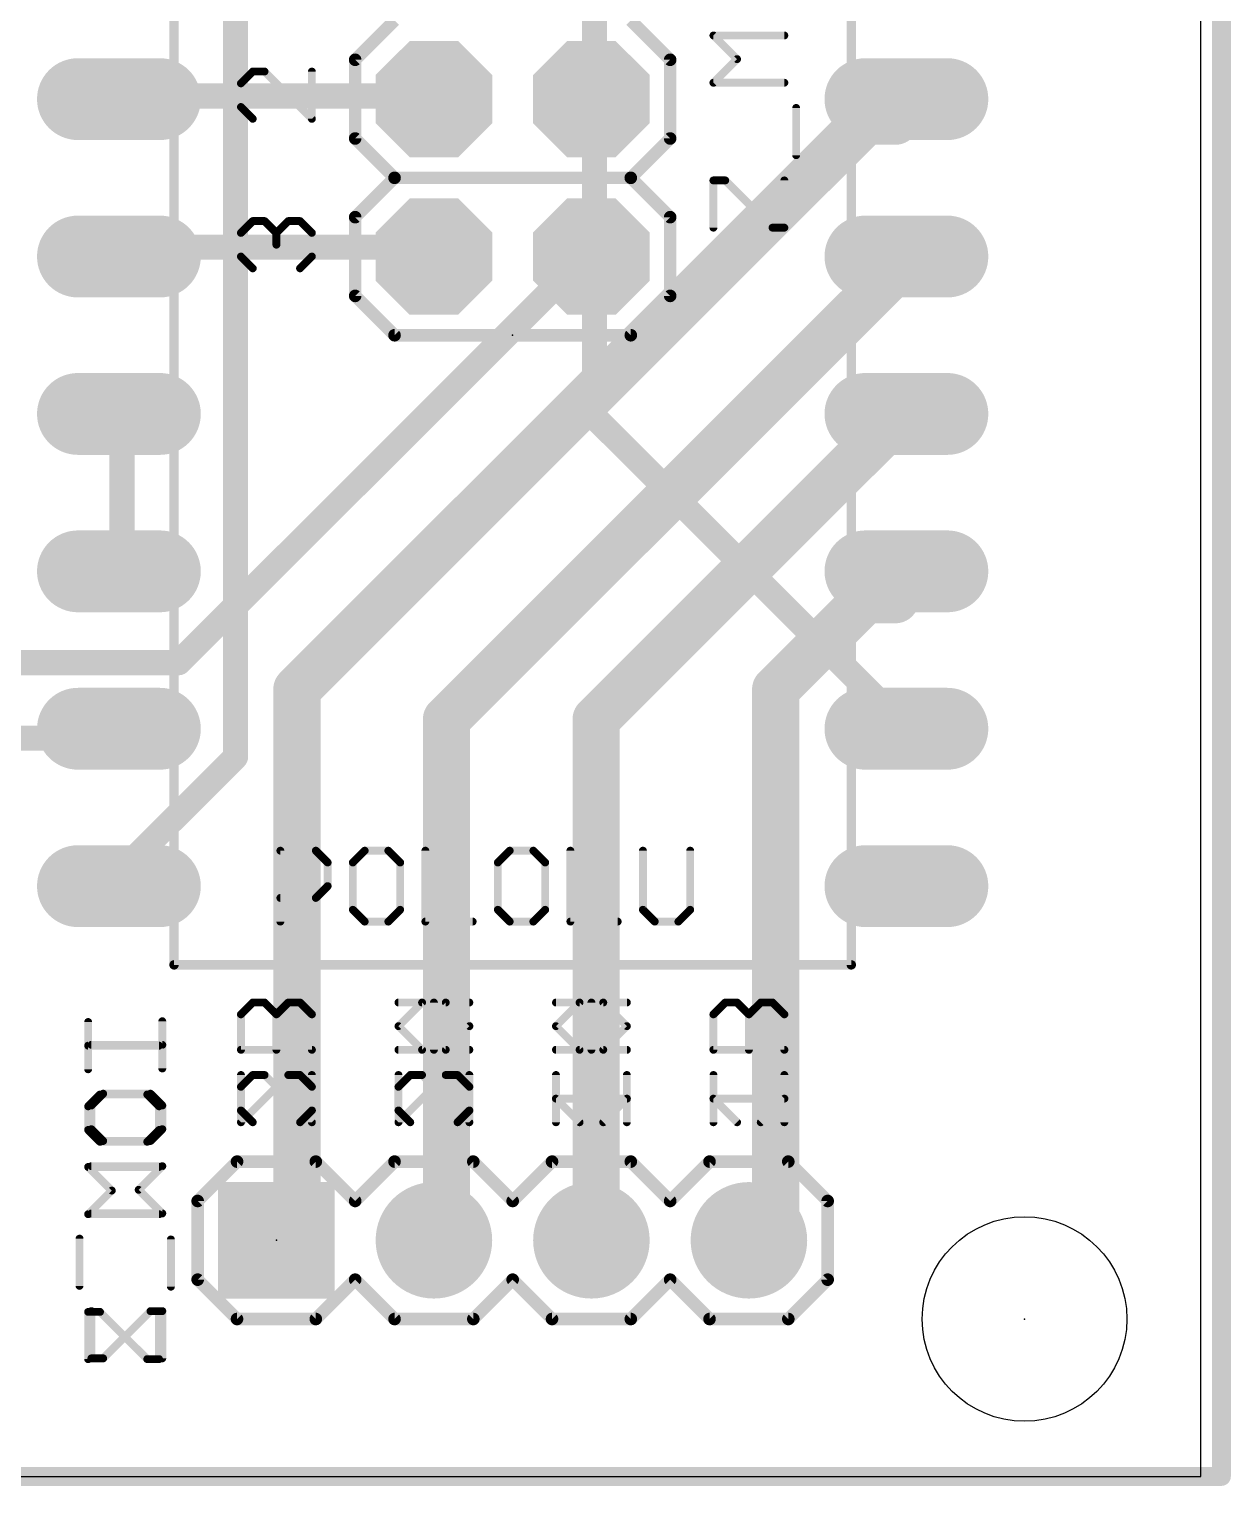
# Model space of a CAD drawing. Extents: x -3 to 97, y 0 to 38.
# Drawn here: x 77.93 to 97.31, y -0.15 to 23.35 of the extents above; entities that cross this region are included whole.
import ezdxf

# ---------------------------------------------------------------- set-up
doc = ezdxf.new("R2010")
doc.units = 0
for name, color, linetype in [('1', 14, 'CONTINUOUS'), ('16', 174, 'CONTINUOUS'), ('17', 94, 'CONTINUOUS'), ('20', 178, 'CONTINUOUS'), ('21', 251, 'CONTINUOUS'), ('22', 251, 'CONTINUOUS'), ('23', 178, 'CONTINUOUS'), ('25', 251, 'CONTINUOUS'), ('26', 251, 'CONTINUOUS')]:
    doc.layers.add(name, color=color, linetype=linetype)

# ---------------------------------------------------------------- blocks, each defined once
blk = doc.blocks.new('LONGP100')
at = {"const_width": 1}
blk.add_lwpolyline([(-0.5, 0), (0.5, 0)], dxfattribs=at)
at = {"const_width": 0.5}
for points in [[(-0.5, 0.25, 1), (-0.5, -0.25)], [(0.5, -0.25, 1), (0.5, 0.25)]]:
    blk.add_lwpolyline(points, format="xyb", dxfattribs=at)
blk = doc.blocks.new('SQUAREP')
blk.add_solid([(-0.5, -0.5), (0.5, -0.5), (-0.5, 0.5), (0.5, 0.5)])
blk = doc.blocks.new('ROUNDP')
at = {"const_width": 0.5}
blk.add_lwpolyline([(0, -0.25, 1), (0, 0.25, 1), (0, -0.25)], format="xyb", dxfattribs=at)
blk = doc.blocks.new('OCTAGONP')
at = {"const_width": 0.5}
blk.add_lwpolyline([(-0.25, -0.1036), (-0.25, 0.1036), (-0.1036, 0.25), (0.1036, 0.25), (0.25, 0.1036), (0.25, -0.1036), (0.1036, -0.25), (-0.1036, -0.25), (-0.25, -0.1036), (-0.25, 0.1036)], dxfattribs=at)

msp = doc.modelspace()

# ---------------------------------------------------------------- linework, layer by layer
at = {"layer": '1'}
for points, const_width in [([(97.155, 37.465), (97.155, 0)], 0.3048), ([(81.2546, 27.7622), (81.2546, 11.6078)], 0.4064), ([(87.0458, 22.2758), (87.0458, 24.7142)], 0.4064), ([(87.0458, 22.2758), (86.995, 22.225)], 0.4064), ([(87.0458, 21.971), (86.995, 22.225)], 0.4064), ([(87.0458, 19.8374), (87.0458, 21.971)], 0.4064), ([(87.0458, 19.8374), (86.995, 19.685)], 0.4064), ([(86.741, 19.5326), (86.995, 19.685)], 0.4064), ([(87.0458, 19.5326), (86.995, 19.685)], 0.4064), ([(87.0458, 19.5326), (87.0458, 17.0942)], 0.4064), ([(87.0458, 17.0942), (92.075, 12.065)], 0.4064), ([(79.121, 11.9126), (79.375, 12.065)], 0.4064), ([(77.597, 11.9126), (79.121, 11.9126)], 0.4064), ([(81.2546, 11.6078), (79.4258, 9.779)], 0.4064), ([(79.4258, 9.779), (79.375, 9.525)], 0.4064), ([(97.155, 0), (0, 0)], 0.3048)]:
    msp.add_lwpolyline(points, dxfattribs=dict(at, const_width=const_width))
for points, const_width in [([(87.0946, 22.2449, 1), (86.8954, 22.2051)], 0.2032), ([(86.9232, 22.2968, 1), (87.0668, 22.1532)], 0.2032), ([(86.9442, 22.2758, 1), (87.1474, 22.2758)], 0.2032), ([(87.1176, 22.204, 1), (86.974, 22.3476)], 0.2032), ([(87.1474, 21.971, 1), (86.9442, 21.971)], 0.2032), ([(86.9462, 21.9511, 1), (87.1454, 21.9909)], 0.2032), ([(87.1422, 19.8053, 1), (86.9494, 19.8695)], 0.2032), ([(87.0914, 19.7171, 1), (86.8986, 19.6529)], 0.2032), ([(86.8986, 19.7171, 1), (87.0914, 19.6529)], 0.2032), ([(87.0473, 19.5979, 1), (86.9427, 19.7721)], 0.2032), ([(86.9442, 19.8374, 1), (87.1474, 19.8374)], 0.2032), ([(86.6887, 19.6197, 1), (86.7933, 19.4455)], 0.2032), ([(87.1474, 19.5326, 1), (86.9442, 19.5326)], 0.2032), ([(86.9494, 19.5005, 1), (87.1422, 19.5647)], 0.2032), ([(86.9442, 17.0942, 1), (87.1474, 17.0942)], 0.2032), ([(87.1176, 17.166, 1), (86.974, 17.0224)], 0.2032), ([(79.4273, 11.9779, 1), (79.3227, 12.1521)], 0.2032), ([(92.0032, 11.9932, 1), (92.1468, 12.1368)], 0.2032), ([(79.0687, 11.9997, 1), (79.1733, 11.8255)], 0.2032), ([(79.121, 11.811, 1), (79.121, 12.0142)], 0.2032), ([(81.3264, 11.536, 1), (81.1828, 11.6796)], 0.2032), ([(81.153, 11.6078, 1), (81.3562, 11.6078)], 0.2032), ([(79.354, 9.8508, 1), (79.4976, 9.7072)], 0.2032), ([(79.5254, 9.7591, 1), (79.3262, 9.7989)], 0.2032), ([(79.2754, 9.5449, 1), (79.4746, 9.5051)], 0.2032), ([(97.0788, 0, 1), (97.2312, 0)], 0.1524), ([(97.155, -0.0762, 1), (97.155, 0.0762)], 0.1524)]:
    msp.add_lwpolyline(points, format="xyb", dxfattribs=dict(at, const_width=const_width))
at = {"layer": '16'}
for points, const_width in [([(97.155, 36.83), (97.155, 0)], 0.3048), ([(91.8972, 21.8694), (92.075, 22.225)], 0.762), ([(79.4258, 22.2758), (79.375, 22.225)], 0.4064), ([(84.3026, 22.2758), (79.4258, 22.2758)], 0.4064), ([(84.3026, 22.2758), (84.455, 22.225)], 0.4064), ([(82.2452, 12.7), (91.4146, 21.8694)], 0.762), ([(91.4146, 21.8694), (91.8972, 21.8694)], 0.762), ([(79.4258, 19.8374), (79.375, 19.685)], 0.4064), ([(84.3026, 19.8374), (79.4258, 19.8374)], 0.4064), ([(84.3026, 19.8374), (84.455, 19.685)], 0.4064), ([(91.8972, 19.4564), (92.075, 19.685)], 0.762), ([(84.6582, 12.2174), (91.8972, 19.4564)], 0.762), ([(86.741, 19.5326), (86.995, 19.685)], 0.4064), ([(80.3402, 13.1318), (86.741, 19.5326)], 0.4064), ([(87.0712, 12.2174), (91.8972, 17.0434)], 0.762), ([(91.8972, 17.0434), (92.075, 17.145)], 0.762), ([(79.4258, 17.0942), (79.375, 17.145)], 0.4064), ([(79.4258, 17.0942), (79.4258, 14.6558)], 0.4064), ([(79.4258, 14.6558), (79.375, 14.605)], 0.4064), ([(91.8972, 14.1478), (92.075, 14.605)], 0.762), ([(89.9668, 12.7), (91.4146, 14.1478)], 0.762), ([(91.4146, 14.1478), (91.8972, 14.1478)], 0.762), ([(76.6826, 13.1318), (80.3402, 13.1318)], 0.4064), ([(82.2452, 3.8608), (82.2452, 12.7)], 0.762), ([(89.9668, 3.8608), (89.9668, 12.7)], 0.762), ([(84.6582, 3.8608), (84.6582, 12.2174)], 0.762), ([(87.0712, 3.8608), (87.0712, 12.2174)], 0.762), ([(82.2452, 3.8608), (81.915, 3.81)], 0.762), ([(84.6582, 3.8608), (84.455, 3.81)], 0.762), ([(87.0712, 3.8608), (86.995, 3.81)], 0.762), ([(89.9668, 3.8608), (89.535, 3.81)], 0.762), ([(97.155, 0), (0, 0)], 0.3048)]:
    msp.add_lwpolyline(points, dxfattribs=dict(at, const_width=const_width))
for points, const_width in [([(92.2454, 22.1398, 1), (91.9046, 22.3102)], 0.381), ([(79.3032, 22.2968, 1), (79.4468, 22.1532)], 0.2032), ([(79.4258, 22.3774, 1), (79.4258, 22.1742)], 0.2032), ([(79.4976, 22.204, 1), (79.354, 22.3476)], 0.2032), ([(84.3347, 22.3722, 1), (84.2705, 22.1794)], 0.2032), ([(84.3026, 22.1742, 1), (84.3026, 22.3774)], 0.2032), ([(84.4229, 22.1286, 1), (84.4871, 22.3214)], 0.2032), ([(91.4146, 22.0599, 1), (91.4146, 21.6789)], 0.381), ([(91.5493, 21.7347, 1), (91.2799, 22.0041)], 0.381), ([(91.7268, 21.9546, 1), (92.0676, 21.7842)], 0.381), ([(91.8972, 21.6789, 1), (91.8972, 22.0599)], 0.381), ([(79.4258, 19.939, 1), (79.4258, 19.7358)], 0.2032), ([(79.5222, 19.8053, 1), (79.3294, 19.8695)], 0.2032), ([(84.3744, 19.9092, 1), (84.2308, 19.7656)], 0.2032), ([(84.3026, 19.7358, 1), (84.3026, 19.939)], 0.2032), ([(92.2254, 19.568, 1), (91.9246, 19.802)], 0.381), ([(79.2786, 19.7171, 1), (79.4714, 19.6529)], 0.2032), ([(84.3832, 19.6132, 1), (84.5268, 19.7568)], 0.2032), ([(87.0473, 19.5979, 1), (86.9427, 19.7721)], 0.2032), ([(91.7468, 19.5734, 1), (92.0476, 19.3394)], 0.381), ([(92.0319, 19.3217, 1), (91.7625, 19.5911)], 0.381), ([(86.6887, 19.6197, 1), (86.7933, 19.4455)], 0.2032), ([(86.8128, 19.4608, 1), (86.6692, 19.6044)], 0.2032), ([(91.8027, 17.2088, 1), (91.9917, 16.878)], 0.381), ([(92.0319, 16.9087, 1), (91.7625, 17.1781)], 0.381), ([(92.1695, 16.9796, 1), (91.9805, 17.3104)], 0.381), ([(79.4468, 17.2168, 1), (79.3032, 17.0732)], 0.2032), ([(79.5274, 17.0942, 1), (79.3242, 17.0942)], 0.2032), ([(79.354, 17.0224, 1), (79.4976, 17.166)], 0.2032), ([(79.4976, 14.584, 1), (79.354, 14.7276)], 0.2032), ([(92.2525, 14.536, 1), (91.8975, 14.674)], 0.381), ([(79.3032, 14.6768, 1), (79.4468, 14.5332)], 0.2032), ([(79.3242, 14.6558, 1), (79.5274, 14.6558)], 0.2032), ([(91.4146, 14.3383, 1), (91.4146, 13.9573)], 0.381), ([(91.5493, 14.0131, 1), (91.2799, 14.2825)], 0.381), ([(91.7197, 14.2168, 1), (92.0747, 14.0788)], 0.381), ([(91.8972, 13.9573, 1), (91.8972, 14.3383)], 0.381), ([(80.2684, 13.2036, 1), (80.412, 13.06)], 0.2032), ([(80.3402, 13.0302, 1), (80.3402, 13.2334)], 0.2032), ([(82.4357, 12.7, 1), (82.0547, 12.7)], 0.381), ([(82.1105, 12.8347, 1), (82.3799, 12.5653)], 0.381), ([(90.1573, 12.7, 1), (89.7763, 12.7)], 0.381), ([(89.8321, 12.8347, 1), (90.1015, 12.5653)], 0.381), ([(84.8487, 12.2174, 1), (84.4677, 12.2174)], 0.381), ([(84.5235, 12.3521, 1), (84.7929, 12.0827)], 0.381), ([(87.2617, 12.2174, 1), (86.8807, 12.2174)], 0.381), ([(86.9365, 12.3521, 1), (87.2059, 12.0827)], 0.381), ([(82.2742, 3.6725, 1), (82.2162, 4.0491)], 0.381), ([(84.7044, 3.676, 1), (84.612, 4.0456)], 0.381), ([(87.1769, 3.7023, 1), (86.9655, 4.0193)], 0.381), ([(89.9891, 3.6716, 1), (89.9445, 4.05)], 0.381), ([(81.886, 3.9983, 1), (81.944, 3.6217)], 0.381), ([(82.0547, 3.8608, 1), (82.4357, 3.8608)], 0.381), ([(84.4088, 3.9948, 1), (84.5012, 3.6252)], 0.381), ([(84.4677, 3.8608, 1), (84.8487, 3.8608)], 0.381), ([(86.8893, 3.9685, 1), (87.1007, 3.6515)], 0.381), ([(86.8807, 3.8608, 1), (87.2617, 3.8608)], 0.381), ([(89.5127, 3.9992, 1), (89.5573, 3.6208)], 0.381), ([(89.7763, 3.8608, 1), (90.1573, 3.8608)], 0.381), ([(97.0788, 0, 1), (97.2312, 0)], 0.1524), ([(97.155, -0.0762, 1), (97.155, 0.0762)], 0.1524)]:
    msp.add_lwpolyline(points, format="xyb", dxfattribs=dict(at, const_width=const_width))
at = {"layer": '20'}
for p, q in [((96.825, 0), (96.825, 36.82)), ((0, 0), (96.825, 0))]:
    msp.add_line(p, q, dxfattribs=at)
msp.add_circle((93.98, 2.54), 1.651, dxfattribs=at)
at = {"layer": '21'}
for points, const_width in [([(80.264, 28.575), (80.264, 8.255)], 0.1524), ([(91.186, 8.255), (91.186, 28.575)], 0.1524), ([(91.186, 8.255), (80.264, 8.255)], 0.1524), ([(81.28, 5.08), (80.645, 4.445)], 0.2032), ([(81.28, 5.08), (82.55, 5.08)], 0.2032), ([(82.55, 5.08), (83.185, 4.445)], 0.2032), ([(83.185, 4.445), (83.82, 5.08)], 0.2032), ([(83.82, 5.08), (85.09, 5.08)], 0.2032), ([(85.09, 5.08), (85.725, 4.445)], 0.2032), ([(85.725, 4.445), (86.36, 5.08)], 0.2032), ([(86.36, 5.08), (87.63, 5.08)], 0.2032), ([(87.63, 5.08), (88.265, 4.445)], 0.2032), ([(88.9, 5.08), (88.265, 4.445)], 0.2032), ([(88.9, 5.08), (90.17, 5.08)], 0.2032), ([(90.17, 5.08), (90.805, 4.445)], 0.2032), ([(80.645, 4.445), (80.645, 3.175)], 0.2032), ([(90.805, 4.445), (90.805, 3.175)], 0.2032), ([(80.645, 3.175), (81.28, 2.54)], 0.2032), ([(83.185, 3.175), (82.55, 2.54)], 0.2032), ([(83.82, 2.54), (83.185, 3.175)], 0.2032), ([(85.725, 3.175), (85.09, 2.54)], 0.2032), ([(86.36, 2.54), (85.725, 3.175)], 0.2032), ([(88.265, 3.175), (87.63, 2.54)], 0.2032), ([(88.265, 3.175), (88.9, 2.54)], 0.2032), ([(90.805, 3.175), (90.17, 2.54)], 0.2032), ([(82.55, 2.54), (81.28, 2.54)], 0.2032), ([(85.09, 2.54), (83.82, 2.54)], 0.2032), ([(87.63, 2.54), (86.36, 2.54)], 0.2032), ([(90.17, 2.54), (88.9, 2.54)], 0.2032)]:
    msp.add_lwpolyline(points, dxfattribs=dict(at, const_width=const_width))
for points, const_width in [([(80.264, 8.2931, 1), (80.264, 8.2169)], 0.0762), ([(80.2259, 8.255, 1), (80.3021, 8.255)], 0.0762), ([(91.1479, 8.255, 1), (91.2241, 8.255)], 0.0762), ([(91.186, 8.2169, 1), (91.186, 8.2931)], 0.0762), ([(81.28, 5.1308, 1), (81.28, 5.0292)], 0.1016), ([(81.3159, 5.0441, 1), (81.2441, 5.1159)], 0.1016), ([(82.5859, 5.1159, 1), (82.5141, 5.0441)], 0.1016), ([(82.55, 5.0292, 1), (82.55, 5.1308)], 0.1016), ([(83.82, 5.1308, 1), (83.82, 5.0292)], 0.1016), ([(83.8559, 5.0441, 1), (83.7841, 5.1159)], 0.1016), ([(85.1259, 5.1159, 1), (85.0541, 5.0441)], 0.1016), ([(85.09, 5.0292, 1), (85.09, 5.1308)], 0.1016), ([(86.36, 5.1308, 1), (86.36, 5.0292)], 0.1016), ([(86.3959, 5.0441, 1), (86.3241, 5.1159)], 0.1016), ([(87.6659, 5.1159, 1), (87.5941, 5.0441)], 0.1016), ([(87.63, 5.0292, 1), (87.63, 5.1308)], 0.1016), ([(88.9, 5.1308, 1), (88.9, 5.0292)], 0.1016), ([(88.9359, 5.0441, 1), (88.8641, 5.1159)], 0.1016), ([(90.2059, 5.1159, 1), (90.1341, 5.0441)], 0.1016), ([(90.17, 5.0292, 1), (90.17, 5.1308)], 0.1016), ([(80.6958, 4.445, 1), (80.5942, 4.445)], 0.1016), ([(80.6091, 4.4809, 1), (80.6809, 4.4091)], 0.1016), ([(83.1491, 4.4809, 1), (83.2209, 4.4091)], 0.1016), ([(83.1491, 4.4091, 1), (83.2209, 4.4809)], 0.1016), ([(85.6891, 4.4809, 1), (85.7609, 4.4091)], 0.1016), ([(85.6891, 4.4091, 1), (85.7609, 4.4809)], 0.1016), ([(88.2291, 4.4809, 1), (88.3009, 4.4091)], 0.1016), ([(88.2291, 4.4091, 1), (88.3009, 4.4809)], 0.1016), ([(90.8558, 4.445, 1), (90.7542, 4.445)], 0.1016), ([(90.7691, 4.4091, 1), (90.8409, 4.4809)], 0.1016), ([(80.6809, 3.2109, 1), (80.6091, 3.1391)], 0.1016), ([(80.5942, 3.175, 1), (80.6958, 3.175)], 0.1016), ([(83.2209, 3.2109, 1), (83.1491, 3.1391)], 0.1016), ([(83.2209, 3.1391, 1), (83.1491, 3.2109)], 0.1016), ([(85.7609, 3.2109, 1), (85.6891, 3.1391)], 0.1016), ([(85.7609, 3.1391, 1), (85.6891, 3.2109)], 0.1016), ([(88.3009, 3.2109, 1), (88.2291, 3.1391)], 0.1016), ([(88.3009, 3.1391, 1), (88.2291, 3.2109)], 0.1016), ([(90.7542, 3.175, 1), (90.8558, 3.175)], 0.1016), ([(90.8409, 3.1391, 1), (90.7691, 3.2109)], 0.1016), ([(81.28, 2.5908, 1), (81.28, 2.4892)], 0.1016), ([(81.2441, 2.5041, 1), (81.3159, 2.5759)], 0.1016), ([(82.5141, 2.5759, 1), (82.5859, 2.5041)], 0.1016), ([(82.55, 2.4892, 1), (82.55, 2.5908)], 0.1016), ([(83.82, 2.5908, 1), (83.82, 2.4892)], 0.1016), ([(83.7841, 2.5041, 1), (83.8559, 2.5759)], 0.1016), ([(85.0541, 2.5759, 1), (85.1259, 2.5041)], 0.1016), ([(85.09, 2.4892, 1), (85.09, 2.5908)], 0.1016), ([(86.36, 2.5908, 1), (86.36, 2.4892)], 0.1016), ([(86.3241, 2.5041, 1), (86.3959, 2.5759)], 0.1016), ([(87.5941, 2.5759, 1), (87.6659, 2.5041)], 0.1016), ([(87.63, 2.4892, 1), (87.63, 2.5908)], 0.1016), ([(88.9, 2.5908, 1), (88.9, 2.4892)], 0.1016), ([(88.8641, 2.5041, 1), (88.9359, 2.5759)], 0.1016), ([(90.1341, 2.5759, 1), (90.2059, 2.5041)], 0.1016), ([(90.17, 2.4892, 1), (90.17, 2.5908)], 0.1016)]:
    msp.add_lwpolyline(points, format="xyb", dxfattribs=dict(at, const_width=const_width))
at = {"layer": '22', "const_width": 0.2032}
for points in [[(83.82, 23.495), (83.185, 22.86)], [(87.63, 23.495), (88.265, 22.86)], [(83.185, 22.86), (83.185, 21.59)], [(88.265, 22.86), (88.265, 21.59)], [(83.185, 21.59), (83.82, 20.955)], [(88.265, 21.59), (87.63, 20.955)], [(83.82, 20.955), (83.185, 20.32)], [(83.82, 20.955), (87.63, 20.955)], [(87.63, 20.955), (88.265, 20.32)], [(83.185, 20.32), (83.185, 19.05)], [(88.265, 20.32), (88.265, 19.05)], [(83.185, 19.05), (83.82, 18.415)], [(88.265, 19.05), (87.63, 18.415)], [(83.82, 18.415), (87.63, 18.415)]]:
    msp.add_lwpolyline(points, dxfattribs=at)
at = {"layer": '22', "const_width": 0.1016}
for points in [[(83.2358, 22.86, 1), (83.1342, 22.86)], [(83.1491, 22.8959, 1), (83.2209, 22.8241)], [(88.3158, 22.86, 1), (88.2142, 22.86)], [(88.2291, 22.8241, 1), (88.3009, 22.8959)], [(83.2209, 21.6259, 1), (83.1491, 21.5541)], [(83.1342, 21.59, 1), (83.2358, 21.59)], [(88.2142, 21.59, 1), (88.3158, 21.59)], [(88.3009, 21.5541, 1), (88.2291, 21.6259)], [(83.82, 21.0058, 1), (83.82, 20.9042)], [(83.8559, 20.9191, 1), (83.7841, 20.9909)], [(83.7841, 20.9191, 1), (83.8559, 20.9909)], [(87.6659, 20.9909, 1), (87.5941, 20.9191)], [(87.5941, 20.9909, 1), (87.6659, 20.9191)], [(87.63, 20.9042, 1), (87.63, 21.0058)], [(83.2358, 20.32, 1), (83.1342, 20.32)], [(83.1491, 20.3559, 1), (83.2209, 20.2841)], [(88.3158, 20.32, 1), (88.2142, 20.32)], [(88.2291, 20.2841, 1), (88.3009, 20.3559)], [(83.2209, 19.0859, 1), (83.1491, 19.0141)], [(83.1342, 19.05, 1), (83.2358, 19.05)], [(88.2142, 19.05, 1), (88.3158, 19.05)], [(88.3009, 19.0141, 1), (88.2291, 19.0859)], [(83.82, 18.4658, 1), (83.82, 18.3642)], [(83.7841, 18.3791, 1), (83.8559, 18.4509)], [(87.5941, 18.4509, 1), (87.6659, 18.3791)], [(87.63, 18.3642, 1), (87.63, 18.4658)]]:
    msp.add_lwpolyline(points, format="xyb", dxfattribs=at)
at = {"layer": '23'}
for p in [(85.725, 18.415), (81.915, 3.81), (93.98, 2.54)]:
    msp.add_point(p, dxfattribs=at)
at = {"layer": '25', "const_width": 0.127}
for points in [[(89.3439, 22.871), (88.9625, 23.2523)], [(88.9625, 23.2523), (90.1065, 23.2523)], [(88.9625, 22.4897), (89.3439, 22.871)], [(81.5332, 22.6701), (81.3425, 22.4795)], [(81.7238, 22.6701), (81.5332, 22.6701)], [(82.4865, 21.9075), (81.7238, 22.6701)], [(82.4865, 22.6701), (82.4865, 21.9075)], [(81.3425, 22.4795), (81.3425, 22.0982)], [(90.1065, 22.4897), (88.9625, 22.4897)], [(81.3425, 22.0982), (81.5332, 21.9075)], [(90.2972, 21.3203), (90.2972, 22.083)], [(88.9625, 20.1509), (88.9625, 20.9136)], [(88.9625, 20.9136), (89.1532, 20.9136)], [(89.1532, 20.9136), (89.9158, 20.1509)], [(90.1065, 20.1509), (90.1065, 20.9136)], [(81.3425, 20.0665), (81.5332, 20.2571)], [(81.5332, 20.2571), (81.7238, 20.2571)], [(81.7238, 20.2571), (81.9145, 20.0665)], [(81.9145, 20.0665), (82.1052, 20.2571)], [(82.1052, 20.2571), (82.2958, 20.2571)], [(82.2958, 20.2571), (82.4865, 20.0665)], [(81.3425, 19.6852), (81.3425, 20.0665)], [(81.9145, 20.0665), (81.9145, 19.8758)], [(82.4865, 20.0665), (82.4865, 19.6852)], [(89.9158, 20.1509), (90.1065, 20.1509)], [(81.5332, 19.4945), (81.3425, 19.6852)], [(82.4865, 19.6852), (82.2958, 19.4945)], [(81.9785, 8.9535), (81.9785, 10.0975)], [(81.9785, 10.0975), (82.5505, 10.0975)], [(82.5505, 10.0975), (82.7412, 9.9068)], [(83.3386, 10.0975), (83.1479, 9.9068)], [(83.7199, 10.0975), (83.3386, 10.0975)], [(83.9105, 9.9068), (83.7199, 10.0975)], [(84.3173, 10.0975), (84.3173, 8.9535)], [(85.6774, 10.0975), (85.4867, 9.9068)], [(86.0587, 10.0975), (85.6774, 10.0975)], [(86.2493, 9.9068), (86.0587, 10.0975)], [(86.6561, 10.0975), (86.6561, 8.9535)], [(87.8255, 10.0975), (87.8255, 9.1442)], [(88.5881, 9.1442), (88.5881, 10.0975)], [(82.7412, 9.9068), (82.7412, 9.5255)], [(83.1479, 9.9068), (83.1479, 9.1442)], [(83.9105, 9.1442), (83.9105, 9.9068)], [(85.4867, 9.9068), (85.4867, 9.1442)], [(86.2493, 9.1442), (86.2493, 9.9068)], [(82.7412, 9.5255), (82.5505, 9.3348)], [(82.5505, 9.3348), (81.9785, 9.3348)], [(83.1479, 9.1442), (83.3386, 8.9535)], [(83.7199, 8.9535), (83.9105, 9.1442)], [(85.4867, 9.1442), (85.6774, 8.9535)], [(86.0587, 8.9535), (86.2493, 9.1442)], [(87.8255, 9.1442), (88.0161, 8.9535)], [(88.3975, 8.9535), (88.5881, 9.1442)], [(83.3386, 8.9535), (83.7199, 8.9535)], [(84.3173, 8.9535), (85.0799, 8.9535)], [(85.6774, 8.9535), (86.0587, 8.9535)], [(86.6561, 8.9535), (87.4187, 8.9535)], [(88.0161, 8.9535), (88.3975, 8.9535)], [(81.3425, 7.4564), (81.5332, 7.647)], [(81.5332, 7.647), (81.7238, 7.647)], [(81.7238, 7.647), (81.9145, 7.4564)], [(81.9145, 7.4564), (82.1052, 7.647)], [(82.1052, 7.647), (82.2958, 7.647)], [(82.2958, 7.647), (82.4865, 7.4564)], [(83.8825, 7.2657), (84.2639, 7.647)], [(84.2639, 7.647), (85.0265, 7.647)], [(84.4545, 6.8844), (84.4545, 7.647)], [(86.4225, 7.2657), (86.8038, 7.647)], [(86.8038, 7.647), (87.5665, 7.647)], [(86.9945, 6.8844), (86.9945, 7.647)], [(88.9625, 7.4564), (89.1532, 7.647)], [(89.1532, 7.647), (89.3439, 7.647)], [(89.3439, 7.647), (89.5345, 7.4564)], [(89.5345, 7.4564), (89.7252, 7.647)], [(89.7252, 7.647), (89.9158, 7.647)], [(89.9158, 7.647), (90.1065, 7.4564)], [(78.8787, 6.5699), (78.8787, 7.3325)], [(81.3425, 6.8844), (81.3425, 7.4564)], [(81.9145, 6.8844), (81.9145, 7.4564)], [(82.4865, 7.4564), (82.4865, 6.8844)], [(84.2639, 6.8844), (83.8825, 7.2657)], [(86.8038, 6.8844), (86.4225, 7.2657)], [(88.9625, 6.8844), (88.9625, 7.4564)], [(89.5345, 6.8844), (89.5345, 7.4564)], [(90.1065, 7.4564), (90.1065, 6.8844)], [(80.0227, 6.9512), (78.8787, 6.9512)], [(82.4865, 6.8844), (81.3425, 6.8844)], [(85.0265, 6.8844), (84.2639, 6.8844)], [(87.5665, 6.8844), (86.8038, 6.8844)], [(90.1065, 6.8844), (88.9625, 6.8844)], [(81.5332, 6.4777), (81.3425, 6.287)], [(81.3425, 6.287), (81.3425, 5.9057)], [(81.7238, 6.4777), (81.5332, 6.4777)], [(82.4865, 5.715), (81.7238, 6.4777)], [(82.4865, 6.4777), (82.4865, 5.715)], [(84.0732, 6.4777), (83.8825, 6.287)], [(83.8825, 6.287), (83.8825, 5.9057)], [(84.2639, 6.4777), (84.0732, 6.4777)], [(85.0265, 5.715), (84.2639, 6.4777)], [(85.0265, 6.4777), (85.0265, 5.715)], [(87.5665, 5.715), (87.5665, 6.4777)], [(90.1065, 5.715), (90.1065, 6.4777)], [(79.0694, 6.1631), (78.8787, 5.9725)], [(79.832, 6.1631), (79.0694, 6.1631)], [(80.0227, 5.9725), (79.832, 6.1631)], [(86.8038, 5.715), (86.4225, 6.0963)], [(86.4225, 6.0963), (87.5665, 6.0963)], [(89.3439, 5.715), (88.9625, 6.0963)], [(88.9625, 6.0963), (90.1065, 6.0963)], [(78.8787, 5.9725), (78.8787, 5.5912)], [(80.0227, 5.5912), (80.0227, 5.9725)], [(81.3425, 5.9057), (81.5332, 5.715)], [(83.8825, 5.9057), (84.0732, 5.715)], [(78.8787, 5.5912), (79.0694, 5.4005)], [(79.832, 5.4005), (80.0227, 5.5912)], [(79.0694, 5.4005), (79.832, 5.4005)], [(79.2601, 4.6124), (78.8787, 4.9937)], [(78.8787, 4.9937), (80.0227, 4.9937)], [(78.8787, 4.2311), (79.2601, 4.6124)], [(80.0227, 4.2311), (78.8787, 4.2311)], [(80.2134, 3.0617), (80.2134, 3.8243)], [(78.8787, 1.8923), (78.8787, 2.6549)], [(78.8787, 2.6549), (79.0694, 2.6549)], [(79.0694, 2.6549), (79.832, 1.8923)], [(80.0227, 1.8923), (80.0227, 2.6549)], [(79.832, 1.8923), (80.0227, 1.8923)]]:
    msp.add_lwpolyline(points, dxfattribs=at)
at = {"layer": '25', "const_width": 0.0635}
for points in [[(88.9625, 23.2841, 1), (88.9625, 23.2206)], [(88.985, 23.2748, 1), (88.9401, 23.2299)], [(90.1065, 23.2206, 1), (90.1065, 23.2841)], [(89.3663, 22.8486, 1), (89.3214, 22.8935)], [(89.3214, 22.8486, 1), (89.3663, 22.8935)], [(81.5332, 22.7019, 1), (81.5332, 22.6384)], [(81.5556, 22.6477, 1), (81.5107, 22.6926)], [(81.7463, 22.6926, 1), (81.7014, 22.6477)], [(81.7238, 22.6384, 1), (81.7238, 22.7019)], [(82.5183, 22.6701, 1), (82.4548, 22.6701)], [(81.3743, 22.4795, 1), (81.3108, 22.4795)], [(81.3201, 22.5019, 1), (81.365, 22.457)], [(88.9625, 22.5214, 1), (88.9625, 22.4579)], [(88.9401, 22.5121, 1), (88.985, 22.4672)], [(90.1065, 22.4579, 1), (90.1065, 22.5214)], [(81.3108, 22.0982, 1), (81.3743, 22.0982)], [(81.365, 22.1206, 1), (81.3201, 22.0757)], [(90.3289, 22.083, 1), (90.2654, 22.083)], [(81.5107, 21.885, 1), (81.5556, 21.93)], [(82.4548, 21.9075, 1), (82.5183, 21.9075)], [(82.464, 21.885, 1), (82.509, 21.93)], [(90.2654, 21.3203, 1), (90.3289, 21.3203)], [(88.9625, 20.9453, 1), (88.9625, 20.8818)], [(88.9943, 20.9136, 1), (88.9308, 20.9136)], [(89.1756, 20.936, 1), (89.1307, 20.8911)], [(89.1532, 20.8818, 1), (89.1532, 20.9453)], [(90.1383, 20.9136, 1), (90.0748, 20.9136)], [(81.5332, 20.2889, 1), (81.5332, 20.2254)], [(81.5556, 20.2347, 1), (81.5107, 20.2796)], [(81.7463, 20.2796, 1), (81.7014, 20.2347)], [(81.7238, 20.2254, 1), (81.7238, 20.2889)], [(82.1052, 20.2889, 1), (82.1052, 20.2254)], [(82.1276, 20.2347, 1), (82.0827, 20.2796)], [(82.3183, 20.2796, 1), (82.2734, 20.2347)], [(82.2958, 20.2254, 1), (82.2958, 20.2889)], [(81.3743, 20.0665, 1), (81.3108, 20.0665)], [(81.3201, 20.0889, 1), (81.365, 20.044)], [(81.9463, 20.0665, 1), (81.8828, 20.0665)], [(81.8921, 20.0889, 1), (81.937, 20.044)], [(81.8921, 20.044, 1), (81.937, 20.0889)], [(82.5183, 20.0665, 1), (82.4548, 20.0665)], [(82.464, 20.044, 1), (82.509, 20.0889)], [(88.9308, 20.1509, 1), (88.9943, 20.1509)], [(89.9158, 20.1827, 1), (89.9158, 20.1192)], [(89.8934, 20.1285, 1), (89.9383, 20.1734)], [(90.0748, 20.1509, 1), (90.1383, 20.1509)], [(90.1065, 20.1192, 1), (90.1065, 20.1827)], [(81.365, 19.7076, 1), (81.3201, 19.6627)], [(81.8828, 19.8758, 1), (81.9463, 19.8758)], [(82.509, 19.6627, 1), (82.464, 19.7076)], [(81.3108, 19.6852, 1), (81.3743, 19.6852)], [(81.5107, 19.472, 1), (81.5556, 19.517)], [(82.2734, 19.517, 1), (82.3183, 19.472)], [(82.4548, 19.6852, 1), (82.5183, 19.6852)], [(82.0103, 10.0975, 1), (81.9468, 10.0975)], [(81.9785, 10.1292, 1), (81.9785, 10.0657)], [(82.5729, 10.1199, 1), (82.528, 10.075)], [(82.5505, 10.0657, 1), (82.5505, 10.1292)], [(83.3386, 10.1292, 1), (83.3386, 10.0657)], [(83.361, 10.075, 1), (83.3161, 10.1199)], [(83.7423, 10.1199, 1), (83.6974, 10.075)], [(83.7199, 10.0657, 1), (83.7199, 10.1292)], [(84.349, 10.0975, 1), (84.2855, 10.0975)], [(85.6774, 10.1292, 1), (85.6774, 10.0657)], [(85.6998, 10.075, 1), (85.6549, 10.1199)], [(86.0811, 10.1199, 1), (86.0362, 10.075)], [(86.0587, 10.0657, 1), (86.0587, 10.1292)], [(86.6878, 10.0975, 1), (86.6243, 10.0975)], [(87.8572, 10.0975, 1), (87.7937, 10.0975)], [(88.6199, 10.0975, 1), (88.5564, 10.0975)], [(82.7729, 9.9068, 1), (82.7094, 9.9068)], [(82.7187, 9.8844, 1), (82.7636, 9.9293)], [(83.1796, 9.9068, 1), (83.1161, 9.9068)], [(83.1254, 9.9293, 1), (83.1703, 9.8844)], [(83.9423, 9.9068, 1), (83.8788, 9.9068)], [(83.8881, 9.8844, 1), (83.933, 9.9293)], [(85.5184, 9.9068, 1), (85.4549, 9.9068)], [(85.4642, 9.9293, 1), (85.5091, 9.8844)], [(86.2811, 9.9068, 1), (86.2176, 9.9068)], [(86.2269, 9.8844, 1), (86.2718, 9.9293)], [(82.7094, 9.5255, 1), (82.7729, 9.5255)], [(82.7636, 9.503, 1), (82.7187, 9.5479)], [(81.9785, 9.3666, 1), (81.9785, 9.3031)], [(82.528, 9.3573, 1), (82.5729, 9.3124)], [(82.5505, 9.3031, 1), (82.5505, 9.3666)], [(83.1703, 9.1666, 1), (83.1254, 9.1217)], [(83.1161, 9.1442, 1), (83.1796, 9.1442)], [(83.8788, 9.1442, 1), (83.9423, 9.1442)], [(83.933, 9.1217, 1), (83.8881, 9.1666)], [(85.4549, 9.1442, 1), (85.5184, 9.1442)], [(85.5091, 9.1666, 1), (85.4642, 9.1217)], [(86.2176, 9.1442, 1), (86.2811, 9.1442)], [(86.2718, 9.1217, 1), (86.2269, 9.1666)], [(87.7937, 9.1442, 1), (87.8572, 9.1442)], [(87.8479, 9.1666, 1), (87.803, 9.1217)], [(88.5564, 9.1442, 1), (88.6199, 9.1442)], [(88.6106, 9.1217, 1), (88.5657, 9.1666)], [(81.9468, 8.9535, 1), (82.0103, 8.9535)], [(83.3386, 8.9853, 1), (83.3386, 8.9217)], [(83.3161, 8.931, 1), (83.361, 8.976)], [(83.6974, 8.976, 1), (83.7423, 8.931)], [(83.7199, 8.9217, 1), (83.7199, 8.9853)], [(84.3173, 8.9853, 1), (84.3173, 8.9217)], [(84.2855, 8.9535, 1), (84.349, 8.9535)], [(85.0799, 8.9217, 1), (85.0799, 8.9853)], [(85.6774, 8.9853, 1), (85.6774, 8.9217)], [(85.6549, 8.931, 1), (85.6998, 8.976)], [(86.0362, 8.976, 1), (86.0811, 8.931)], [(86.0587, 8.9217, 1), (86.0587, 8.9853)], [(86.6561, 8.9853, 1), (86.6561, 8.9217)], [(86.6243, 8.9535, 1), (86.6878, 8.9535)], [(87.4187, 8.9217, 1), (87.4187, 8.9853)], [(88.0161, 8.9853, 1), (88.0161, 8.9217)], [(87.9937, 8.931, 1), (88.0386, 8.976)], [(88.375, 8.976, 1), (88.4199, 8.931)], [(88.3975, 8.9217, 1), (88.3975, 8.9853)], [(81.5332, 7.6788, 1), (81.5332, 7.6153)], [(81.5556, 7.6246, 1), (81.5107, 7.6695)], [(81.7463, 7.6695, 1), (81.7014, 7.6246)], [(81.7238, 7.6153, 1), (81.7238, 7.6788)], [(82.1052, 7.6788, 1), (82.1052, 7.6153)], [(82.1276, 7.6246, 1), (82.0827, 7.6695)], [(82.3183, 7.6695, 1), (82.2734, 7.6246)], [(82.2958, 7.6153, 1), (82.2958, 7.6788)], [(84.2639, 7.6788, 1), (84.2639, 7.6153)], [(84.2863, 7.6246, 1), (84.2414, 7.6695)], [(84.4863, 7.647, 1), (84.4228, 7.647)], [(85.0265, 7.6153, 1), (85.0265, 7.6788)], [(86.8038, 7.6788, 1), (86.8038, 7.6153)], [(86.8263, 7.6246, 1), (86.7814, 7.6695)], [(87.0263, 7.647, 1), (86.9628, 7.647)], [(87.5665, 7.6153, 1), (87.5665, 7.6788)], [(89.1532, 7.6788, 1), (89.1532, 7.6153)], [(89.1756, 7.6246, 1), (89.1307, 7.6695)], [(89.3663, 7.6695, 1), (89.3214, 7.6246)], [(89.3439, 7.6153, 1), (89.3439, 7.6788)], [(89.7252, 7.6788, 1), (89.7252, 7.6153)], [(89.7476, 7.6246, 1), (89.7027, 7.6695)], [(89.9383, 7.6695, 1), (89.8934, 7.6246)], [(89.9158, 7.6153, 1), (89.9158, 7.6788)], [(78.9105, 7.3325, 1), (78.847, 7.3325)], [(81.3743, 7.4564, 1), (81.3108, 7.4564)], [(81.3201, 7.4788, 1), (81.365, 7.4339)], [(81.9463, 7.4564, 1), (81.8828, 7.4564)], [(81.8921, 7.4788, 1), (81.937, 7.4339)], [(81.8921, 7.4339, 1), (81.937, 7.4788)], [(82.5183, 7.4564, 1), (82.4548, 7.4564)], [(82.464, 7.4339, 1), (82.509, 7.4788)], [(83.905, 7.2882, 1), (83.8601, 7.2433)], [(83.8601, 7.2882, 1), (83.905, 7.2433)], [(86.445, 7.2882, 1), (86.4001, 7.2433)], [(86.4001, 7.2882, 1), (86.445, 7.2433)], [(88.9943, 7.4564, 1), (88.9308, 7.4564)], [(88.9401, 7.4788, 1), (88.985, 7.4339)], [(89.5663, 7.4564, 1), (89.5028, 7.4564)], [(89.5121, 7.4788, 1), (89.557, 7.4339)], [(89.5121, 7.4339, 1), (89.557, 7.4788)], [(90.1383, 7.4564, 1), (90.0748, 7.4564)], [(90.084, 7.4339, 1), (90.129, 7.4788)], [(78.8787, 6.983, 1), (78.8787, 6.9195)], [(80.0227, 6.9195, 1), (80.0227, 6.983)], [(81.3425, 6.9161, 1), (81.3425, 6.8526)], [(81.3108, 6.8844, 1), (81.3743, 6.8844)], [(81.8828, 6.8844, 1), (81.9463, 6.8844)], [(82.4548, 6.8844, 1), (82.5183, 6.8844)], [(82.4865, 6.8526, 1), (82.4865, 6.9161)], [(84.2639, 6.9161, 1), (84.2639, 6.8526)], [(84.2414, 6.8619, 1), (84.2863, 6.9068)], [(84.4228, 6.8844, 1), (84.4863, 6.8844)], [(85.0265, 6.8526, 1), (85.0265, 6.9161)], [(86.8038, 6.9161, 1), (86.8038, 6.8526)], [(86.7814, 6.8619, 1), (86.8263, 6.9068)], [(86.9628, 6.8844, 1), (87.0263, 6.8844)], [(87.5665, 6.8526, 1), (87.5665, 6.9161)], [(88.9625, 6.9161, 1), (88.9625, 6.8526)], [(88.9308, 6.8844, 1), (88.9943, 6.8844)], [(89.5028, 6.8844, 1), (89.5663, 6.8844)], [(90.0748, 6.8844, 1), (90.1383, 6.8844)], [(90.1065, 6.8526, 1), (90.1065, 6.9161)], [(78.847, 6.5699, 1), (78.9105, 6.5699)], [(81.3743, 6.287, 1), (81.3108, 6.287)], [(81.5332, 6.5094, 1), (81.5332, 6.4459)], [(81.5556, 6.4552, 1), (81.5107, 6.5001)], [(81.7463, 6.5001, 1), (81.7014, 6.4552)], [(81.7238, 6.4459, 1), (81.7238, 6.5094)], [(82.5183, 6.4777, 1), (82.4548, 6.4777)], [(83.9143, 6.287, 1), (83.8508, 6.287)], [(84.0732, 6.5094, 1), (84.0732, 6.4459)], [(84.0956, 6.4552, 1), (84.0507, 6.5001)], [(84.2863, 6.5001, 1), (84.2414, 6.4552)], [(84.2639, 6.4459, 1), (84.2639, 6.5094)], [(85.0583, 6.4777, 1), (84.9947, 6.4777)], [(87.5983, 6.4777, 1), (87.5348, 6.4777)], [(90.1383, 6.4777, 1), (90.0748, 6.4777)], [(79.0694, 6.1949, 1), (79.0694, 6.1314)], [(79.0918, 6.1407, 1), (79.0469, 6.1856)], [(79.8545, 6.1856, 1), (79.8096, 6.1407)], [(79.832, 6.1314, 1), (79.832, 6.1949)], [(81.3201, 6.3094, 1), (81.365, 6.2645)], [(83.8601, 6.3094, 1), (83.905, 6.2645)], [(86.4225, 6.1281, 1), (86.4225, 6.0646)], [(86.445, 6.1188, 1), (86.4001, 6.0739)], [(87.5665, 6.0646, 1), (87.5665, 6.1281)], [(88.9625, 6.1281, 1), (88.9625, 6.0646)], [(88.985, 6.1188, 1), (88.9401, 6.0739)], [(90.1065, 6.0646, 1), (90.1065, 6.1281)], [(78.9105, 5.9725, 1), (78.847, 5.9725)], [(78.8563, 5.9949, 1), (78.9012, 5.95)], [(80.0545, 5.9725, 1), (79.9909, 5.9725)], [(80.0002, 5.95, 1), (80.0452, 5.9949)], [(81.3108, 5.9057, 1), (81.3743, 5.9057)], [(81.365, 5.9281, 1), (81.3201, 5.8832)], [(83.905, 5.9281, 1), (83.8601, 5.8832)], [(83.8508, 5.9057, 1), (83.9143, 5.9057)], [(78.9012, 5.6136, 1), (78.8563, 5.5687)], [(80.0452, 5.5687, 1), (80.0002, 5.6136)], [(81.5107, 5.6925, 1), (81.5556, 5.7375)], [(82.4548, 5.715, 1), (82.5183, 5.715)], [(82.464, 5.6925, 1), (82.509, 5.7375)], [(84.0507, 5.6925, 1), (84.0956, 5.7375)], [(84.9947, 5.715, 1), (85.0583, 5.715)], [(85.004, 5.6925, 1), (85.049, 5.7375)], [(86.7814, 5.6925, 1), (86.8263, 5.7375)], [(87.5348, 5.715, 1), (87.5983, 5.715)], [(89.3214, 5.6925, 1), (89.3663, 5.7375)], [(90.0748, 5.715, 1), (90.1383, 5.715)], [(78.847, 5.5912, 1), (78.9105, 5.5912)], [(79.0694, 5.4322, 1), (79.0694, 5.3687)], [(79.0469, 5.378, 1), (79.0918, 5.4229)], [(79.8096, 5.4229, 1), (79.8545, 5.378)], [(79.832, 5.3687, 1), (79.832, 5.4322)], [(79.9909, 5.5912, 1), (80.0545, 5.5912)], [(78.8787, 5.0255, 1), (78.8787, 4.962)], [(78.9012, 5.0162, 1), (78.8563, 4.9713)], [(80.0227, 4.962, 1), (80.0227, 5.0255)], [(79.2825, 4.59, 1), (79.2376, 4.6349)], [(79.2376, 4.59, 1), (79.2825, 4.6349)], [(78.8787, 4.2628, 1), (78.8787, 4.1993)], [(78.8563, 4.2535, 1), (78.9012, 4.2086)], [(80.0227, 4.1993, 1), (80.0227, 4.2628)], [(80.2451, 3.8243, 1), (80.1816, 3.8243)], [(80.1816, 3.0617, 1), (80.2451, 3.0617)], [(78.8787, 2.6867, 1), (78.8787, 2.6232)], [(78.9105, 2.6549, 1), (78.847, 2.6549)], [(79.0918, 2.6774, 1), (79.0469, 2.6325)], [(79.0694, 2.6232, 1), (79.0694, 2.6867)], [(80.0545, 2.6549, 1), (79.9909, 2.6549)], [(78.847, 1.8923, 1), (78.9105, 1.8923)], [(79.832, 1.9241, 1), (79.832, 1.8606)], [(79.8096, 1.8698, 1), (79.8545, 1.9148)], [(79.9909, 1.8923, 1), (80.0545, 1.8923)], [(80.0227, 1.8606, 1), (80.0227, 1.9241)]]:
    msp.add_lwpolyline(points, format="xyb", dxfattribs=at)
at = {"layer": '26', "const_width": 0.127}
for points in [[(81.5342, 7.647), (81.3435, 7.4564)], [(81.7248, 7.647), (81.5342, 7.647)], [(81.9155, 7.4564), (81.7248, 7.647)], [(82.1061, 7.647), (81.9155, 7.4564)], [(82.2968, 7.647), (82.1061, 7.647)], [(82.4875, 7.4564), (82.2968, 7.647)], [(84.6462, 7.647), (83.8835, 7.647)], [(84.4555, 6.8844), (84.4555, 7.647)], [(85.0275, 7.2657), (84.6462, 7.647)], [(87.1861, 7.647), (86.4235, 7.647)], [(86.9955, 6.8844), (86.9955, 7.647)], [(87.5675, 7.2657), (87.1861, 7.647)], [(89.1542, 7.647), (88.9635, 7.4564)], [(89.3448, 7.647), (89.1542, 7.647)], [(89.5355, 7.4564), (89.3448, 7.647)], [(89.7262, 7.647), (89.5355, 7.4564)], [(89.9168, 7.647), (89.7262, 7.647)], [(90.1075, 7.4564), (89.9168, 7.647)], [(80.0745, 6.5826), (80.0745, 7.3452)], [(81.3435, 7.4564), (81.3435, 6.8844)], [(81.9155, 6.8844), (81.9155, 7.4564)], [(82.4875, 6.8844), (82.4875, 7.4564)], [(84.6462, 6.8844), (85.0275, 7.2657)], [(87.1861, 6.8844), (87.5675, 7.2657)], [(88.9635, 7.4564), (88.9635, 6.8844)], [(89.5355, 6.8844), (89.5355, 7.4564)], [(90.1075, 6.8844), (90.1075, 7.4564)], [(78.9305, 6.9639), (80.0745, 6.9639)], [(81.3435, 6.8844), (82.4875, 6.8844)], [(83.8835, 6.8844), (84.6462, 6.8844)], [(86.4235, 6.8844), (87.1861, 6.8844)], [(88.9635, 6.8844), (90.1075, 6.8844)], [(81.3435, 6.4777), (81.3435, 5.715)], [(81.3435, 5.715), (82.1061, 6.4777)], [(82.1061, 6.4777), (82.2968, 6.4777)], [(82.2968, 6.4777), (82.4875, 6.287)], [(82.4875, 6.287), (82.4875, 5.9057)], [(83.8835, 6.4777), (83.8835, 5.715)], [(83.8835, 5.715), (84.6462, 6.4777)], [(84.6462, 6.4777), (84.8368, 6.4777)], [(84.8368, 6.4777), (85.0275, 6.287)], [(85.0275, 6.287), (85.0275, 5.9057)], [(86.4235, 5.715), (86.4235, 6.4777)], [(88.9635, 5.715), (88.9635, 6.4777)], [(78.9305, 5.9852), (79.1212, 6.1758)], [(79.1212, 6.1758), (79.8838, 6.1758)], [(79.8838, 6.1758), (80.0745, 5.9852)], [(87.5675, 6.0963), (86.4235, 6.0963)], [(87.1861, 5.715), (87.5675, 6.0963)], [(90.1075, 6.0963), (88.9635, 6.0963)], [(89.7262, 5.715), (90.1075, 6.0963)], [(78.9305, 5.6039), (78.9305, 5.9852)], [(80.0745, 5.9852), (80.0745, 5.6039)], [(82.4875, 5.9057), (82.2968, 5.715)], [(85.0275, 5.9057), (84.8368, 5.715)], [(79.1212, 5.4132), (78.9305, 5.6039)], [(80.0745, 5.6039), (79.8838, 5.4132)], [(79.8838, 5.4132), (79.1212, 5.4132)], [(80.0745, 5.0064), (78.9305, 5.0064)], [(79.6932, 4.6251), (80.0745, 5.0064)], [(80.0745, 4.2438), (79.6932, 4.6251)], [(78.9305, 4.2438), (80.0745, 4.2438)], [(78.7398, 3.0744), (78.7398, 3.837)], [(78.9305, 1.905), (78.9305, 2.6677)], [(79.8838, 2.6677), (79.1212, 1.905)], [(80.0745, 2.6677), (79.8838, 2.6677)], [(80.0745, 1.905), (80.0745, 2.6677)], [(79.1212, 1.905), (78.9305, 1.905)]]:
    msp.add_lwpolyline(points, dxfattribs=at)
at = {"layer": '26', "const_width": 0.0635}
for points in [[(81.5342, 7.6788, 1), (81.5342, 7.6153)], [(81.5566, 7.6246, 1), (81.5117, 7.6695)], [(81.7473, 7.6695, 1), (81.7024, 7.6246)], [(81.7248, 7.6153, 1), (81.7248, 7.6788)], [(82.1061, 7.6788, 1), (82.1061, 7.6153)], [(82.1286, 7.6246, 1), (82.0837, 7.6695)], [(82.3193, 7.6695, 1), (82.2744, 7.6246)], [(82.2968, 7.6153, 1), (82.2968, 7.6788)], [(83.8835, 7.6788, 1), (83.8835, 7.6153)], [(84.4872, 7.647, 1), (84.4237, 7.647)], [(84.6686, 7.6695, 1), (84.6237, 7.6246)], [(84.6462, 7.6153, 1), (84.6462, 7.6788)], [(86.4235, 7.6788, 1), (86.4235, 7.6153)], [(87.0272, 7.647, 1), (86.9637, 7.647)], [(87.2086, 7.6695, 1), (87.1637, 7.6246)], [(87.1861, 7.6153, 1), (87.1861, 7.6788)], [(89.1542, 7.6788, 1), (89.1542, 7.6153)], [(89.1766, 7.6246, 1), (89.1317, 7.6695)], [(89.3673, 7.6695, 1), (89.3224, 7.6246)], [(89.3448, 7.6153, 1), (89.3448, 7.6788)], [(89.7262, 7.6788, 1), (89.7262, 7.6153)], [(89.7486, 7.6246, 1), (89.7037, 7.6695)], [(89.9393, 7.6695, 1), (89.8944, 7.6246)], [(89.9168, 7.6153, 1), (89.9168, 7.6788)], [(80.1062, 7.3452, 1), (80.0427, 7.3452)], [(81.321, 7.4788, 1), (81.366, 7.4339)], [(81.3753, 7.4564, 1), (81.3118, 7.4564)], [(81.9472, 7.4564, 1), (81.8837, 7.4564)], [(81.893, 7.4788, 1), (81.9379, 7.4339)], [(81.893, 7.4339, 1), (81.9379, 7.4788)], [(82.5192, 7.4564, 1), (82.4557, 7.4564)], [(82.465, 7.4339, 1), (82.5099, 7.4788)], [(85.0499, 7.2433, 1), (85.005, 7.2882)], [(85.005, 7.2433, 1), (85.0499, 7.2882)], [(87.5899, 7.2433, 1), (87.545, 7.2882)], [(87.545, 7.2433, 1), (87.5899, 7.2882)], [(88.9953, 7.4564, 1), (88.9318, 7.4564)], [(88.941, 7.4788, 1), (88.986, 7.4339)], [(89.5672, 7.4564, 1), (89.5037, 7.4564)], [(89.513, 7.4788, 1), (89.5579, 7.4339)], [(89.513, 7.4339, 1), (89.5579, 7.4788)], [(90.1392, 7.4564, 1), (90.0757, 7.4564)], [(90.085, 7.4339, 1), (90.1299, 7.4788)], [(78.9305, 6.9957, 1), (78.9305, 6.9322)], [(80.0745, 6.9322, 1), (80.0745, 6.9957)], [(81.3435, 6.9161, 1), (81.3435, 6.8526)], [(81.3118, 6.8844, 1), (81.3753, 6.8844)], [(81.8837, 6.8844, 1), (81.9472, 6.8844)], [(82.4557, 6.8844, 1), (82.5192, 6.8844)], [(82.4875, 6.8526, 1), (82.4875, 6.9161)], [(83.8835, 6.9161, 1), (83.8835, 6.8526)], [(84.4237, 6.8844, 1), (84.4872, 6.8844)], [(84.6237, 6.9068, 1), (84.6686, 6.8619)], [(84.6462, 6.8526, 1), (84.6462, 6.9161)], [(86.4235, 6.9161, 1), (86.4235, 6.8526)], [(86.9637, 6.8844, 1), (87.0272, 6.8844)], [(87.1637, 6.9068, 1), (87.2086, 6.8619)], [(87.1861, 6.8526, 1), (87.1861, 6.9161)], [(88.9635, 6.9161, 1), (88.9635, 6.8526)], [(88.9318, 6.8844, 1), (88.9953, 6.8844)], [(89.5037, 6.8844, 1), (89.5672, 6.8844)], [(90.0757, 6.8844, 1), (90.1392, 6.8844)], [(90.1075, 6.8526, 1), (90.1075, 6.9161)], [(80.0427, 6.5826, 1), (80.1062, 6.5826)], [(81.3753, 6.4777, 1), (81.3118, 6.4777)], [(82.1061, 6.5094, 1), (82.1061, 6.4459)], [(82.1286, 6.4552, 1), (82.0837, 6.5001)], [(82.3193, 6.5001, 1), (82.2744, 6.4552)], [(82.2968, 6.4459, 1), (82.2968, 6.5094)], [(82.5192, 6.287, 1), (82.4557, 6.287)], [(83.9153, 6.4777, 1), (83.8517, 6.4777)], [(84.6462, 6.5094, 1), (84.6462, 6.4459)], [(84.6686, 6.4552, 1), (84.6237, 6.5001)], [(84.8593, 6.5001, 1), (84.8144, 6.4552)], [(84.8368, 6.4459, 1), (84.8368, 6.5094)], [(85.0592, 6.287, 1), (84.9957, 6.287)], [(86.4553, 6.4777, 1), (86.3918, 6.4777)], [(88.9953, 6.4777, 1), (88.9318, 6.4777)], [(79.1212, 6.2076, 1), (79.1212, 6.1441)], [(79.1436, 6.1534, 1), (79.0987, 6.1983)], [(79.9063, 6.1983, 1), (79.8614, 6.1534)], [(79.8838, 6.1441, 1), (79.8838, 6.2076)], [(82.465, 6.2645, 1), (82.5099, 6.3094)], [(85.005, 6.2645, 1), (85.0499, 6.3094)], [(86.4235, 6.1281, 1), (86.4235, 6.0646)], [(87.5899, 6.0739, 1), (87.545, 6.1188)], [(87.5675, 6.0646, 1), (87.5675, 6.1281)], [(88.9635, 6.1281, 1), (88.9635, 6.0646)], [(90.1299, 6.0739, 1), (90.085, 6.1188)], [(90.1075, 6.0646, 1), (90.1075, 6.1281)], [(78.9623, 5.9852, 1), (78.8988, 5.9852)], [(78.908, 6.0076, 1), (78.953, 5.9627)], [(80.1062, 5.9852, 1), (80.0427, 5.9852)], [(80.052, 5.9627, 1), (80.0969, 6.0076)], [(82.4557, 5.9057, 1), (82.5192, 5.9057)], [(82.5099, 5.8832, 1), (82.465, 5.9281)], [(84.9957, 5.9057, 1), (85.0592, 5.9057)], [(85.0499, 5.8832, 1), (85.005, 5.9281)], [(78.953, 5.6263, 1), (78.908, 5.5814)], [(80.0969, 5.5814, 1), (80.052, 5.6263)], [(81.321, 5.7375, 1), (81.366, 5.6925)], [(81.3118, 5.715, 1), (81.3753, 5.715)], [(82.2744, 5.7375, 1), (82.3193, 5.6925)], [(83.861, 5.7375, 1), (83.906, 5.6925)], [(83.8517, 5.715, 1), (83.9153, 5.715)], [(84.8144, 5.7375, 1), (84.8593, 5.6925)], [(86.3918, 5.715, 1), (86.4553, 5.715)], [(87.1637, 5.7375, 1), (87.2086, 5.6925)], [(88.9318, 5.715, 1), (88.9953, 5.715)], [(89.7037, 5.7375, 1), (89.7486, 5.6925)], [(78.8988, 5.6039, 1), (78.9623, 5.6039)], [(79.1212, 5.4449, 1), (79.1212, 5.3814)], [(79.0987, 5.3907, 1), (79.1436, 5.4356)], [(79.8614, 5.4356, 1), (79.9063, 5.3907)], [(79.8838, 5.3814, 1), (79.8838, 5.4449)], [(80.0427, 5.6039, 1), (80.1062, 5.6039)], [(78.9305, 5.0382, 1), (78.9305, 4.9747)], [(80.0969, 4.984, 1), (80.052, 5.0289)], [(80.0745, 4.9747, 1), (80.0745, 5.0382)], [(79.7156, 4.6476, 1), (79.6707, 4.6027)], [(79.6707, 4.6476, 1), (79.7156, 4.6027)], [(78.9305, 4.2755, 1), (78.9305, 4.212)], [(80.052, 4.2213, 1), (80.0969, 4.2662)], [(80.0745, 4.212, 1), (80.0745, 4.2755)], [(78.7716, 3.837, 1), (78.7081, 3.837)], [(78.7081, 3.0744, 1), (78.7716, 3.0744)], [(78.9623, 2.6677, 1), (78.8988, 2.6677)], [(79.8838, 2.6994, 1), (79.8838, 2.6359)], [(79.9063, 2.6452, 1), (79.8614, 2.6901)], [(80.1062, 2.6677, 1), (80.0427, 2.6677)], [(80.0745, 2.6359, 1), (80.0745, 2.6994)], [(78.9305, 1.9367, 1), (78.9305, 1.8733)], [(78.8988, 1.905, 1), (78.9623, 1.905)], [(79.0987, 1.9275, 1), (79.1436, 1.8825)], [(79.1212, 1.8733, 1), (79.1212, 1.9367)], [(80.0427, 1.905, 1), (80.1062, 1.905)]]:
    msp.add_lwpolyline(points, format="xyb", dxfattribs=at)

# ---------------------------------------------------------------- block references
at = {"layer": '17', "xscale": 1.8796, "yscale": 1.8796}
for name, p, rotation in [('OCTAGONP', (84.455, 22.225), 270), ('OCTAGONP', (84.455, 22.225), 270), ('OCTAGONP', (86.995, 22.225), 270), ('OCTAGONP', (86.995, 22.225), 270), ('OCTAGONP', (84.455, 19.685), 270), ('OCTAGONP', (84.455, 19.685), 270), ('OCTAGONP', (86.995, 19.685), 270), ('OCTAGONP', (86.995, 19.685), 270), ('SQUAREP', (81.915, 3.81), 90), ('SQUAREP', (81.915, 3.81), 90), ('ROUNDP', (84.455, 3.81), 90), ('ROUNDP', (84.455, 3.81), 90), ('ROUNDP', (86.995, 3.81), 90), ('ROUNDP', (86.995, 3.81), 90), ('ROUNDP', (89.535, 3.81), 90), ('ROUNDP', (89.535, 3.81), 90)]:
    msp.add_blockref(name, p, dxfattribs=dict(at, rotation=rotation))
at = {"layer": '17', "xscale": 1.3208, "yscale": 1.3208}
for p in [(79.375, 22.225), (79.375, 22.225), (92.075, 22.225), (92.075, 22.225), (79.375, 19.685), (79.375, 19.685), (92.075, 19.685), (92.075, 19.685), (79.375, 17.145), (79.375, 17.145), (92.075, 17.145), (92.075, 17.145), (79.375, 14.605), (79.375, 14.605), (92.075, 14.605), (92.075, 14.605), (79.375, 12.065), (79.375, 12.065), (92.075, 12.065), (92.075, 12.065), (79.375, 9.525), (79.375, 9.525), (92.075, 9.525), (92.075, 9.525)]:
    msp.add_blockref('LONGP100', p, dxfattribs=at)

doc.saveas('drawing.dxf')
